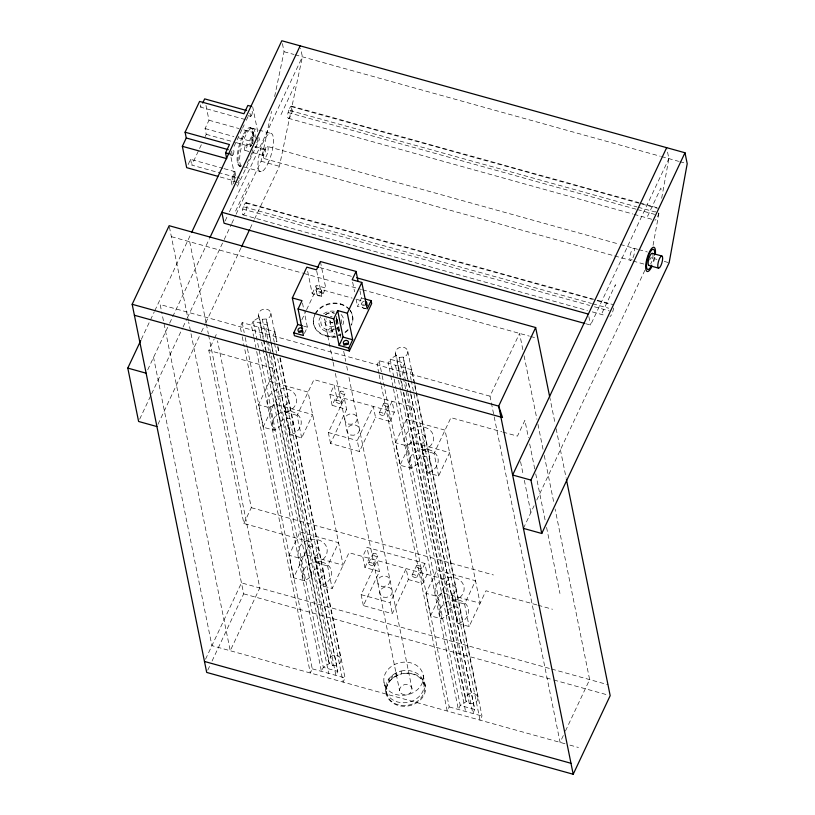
<?xml version="1.0" encoding="UTF-8"?>
<svg xmlns="http://www.w3.org/2000/svg" width="815" height="815" viewBox="0 0 815 815"><rect width="100%" height="100%" fill="white"/><g stroke="black" fill="none" stroke-linecap="round" stroke-linejoin="round"><path stroke-width="0.61" stroke-dasharray="4.08 3.06" d="M653.07 245.295L659.396 210.627M661.658 198.249L668.881 158.63L666.904 148.88M236.146 214.172L261.075 161.207L271.517 111.431M274.645 96.506L284.048 51.712L282.326 43.185M254.504 219.184L279.392 166.291L302.375 56.806L300.654 48.279M387.207 685.425L386.167 688.858A19.906 16.463 -11.4 0 0 405.075 706.289A19.906 16.463 -11.4 0 0 425.552 687.616A19.906 16.463 -11.4 0 0 403.079 673.455C396.385 674.8 389.845 678.926 387.207 685.425A19.346 16.005 -11.4 0 0 402.579 705.515A19.346 16.005 -11.4 0 0 424.666 687.809A19.346 16.005 -11.4 0 0 401.622 673.862L401.062 671.071C394.888 672.62 389.193 676.674 386.646 682.624L387.207 685.425C389.713 679.435 395.448 675.37 401.622 673.862M243.369 206.715L242.493 209.852A6.286 1.854 -74.5 0 0 243.491 214.742A6.286 1.854 -74.5 0 0 246.813 207.682A6.286 1.854 -74.5 0 0 245.814 202.792L245.223 203.271A6.286 1.854 -74.5 0 0 243.369 206.715L591.486 303.435M288.795 110.188L287.919 113.326A6.286 1.854 -74.5 0 0 288.907 118.216A6.286 1.854 -74.5 0 0 292.228 111.156A6.286 1.854 -74.5 0 0 291.24 106.256L290.639 106.745A6.286 1.854 -74.5 0 0 288.795 110.188L636.912 206.898M245.111 119.52L200.745 107.193L202.212 104.076M188.133 164.538L190.578 159.333L222.953 168.328M205.166 136.594L206.236 134.322L205.064 128.546L208.986 120.223L205.859 104.809M224.156 168.664L234.944 171.659L231.032 179.983L232.204 185.759L236.116 177.436L191.749 165.109L201.947 143.44M141.311 339.376L149.95 320.998M150.49 319.857L154.28 311.809M154.819 310.668L191.026 233.711M231.959 150.816L230.36 154.208L235.301 178.567M234.088 146.303L242.055 129.361M242.585 128.23L244.184 124.838M246.303 120.325L249.492 113.55M236.218 142.645L250.602 146.639L249.431 140.873L253.353 132.55L240.16 128.892M250.602 146.639L253.536 140.404M147.719 369.796L169.133 324.268M169.673 323.127L209.465 238.571M225.144 220.936L227.304 216.342M229.463 211.757L302.375 56.806M235.606 211.085L248.911 182.794M281.022 114.558L294.337 86.268M139.681 419.165L151.06 394.98M151.61 393.828L182.499 328.19M183.039 327.039L186.829 318.971M187.368 317.819L223.677 240.659M224.217 239.508L231.266 224.543M231.806 223.392L235.606 215.323M157.988 424.299L200.938 333.019M201.478 331.868L205.268 323.82M205.808 322.669L240.975 247.933M250.174 228.383L253.964 220.335M536.779 604.873L485.964 590.763L469.124 626.541L457.999 623.455L456.573 616.7A6.286 5.196 -11.4 0 0 459.894 609.64A6.286 5.196 -11.4 0 0 451.714 607.358A6.286 5.196 -11.4 0 0 448.393 614.418L441.669 618.911L430.544 615.824L447.384 580.046L349.003 552.713L332.163 588.491L321.039 585.404L319.612 578.65A6.286 5.196 -11.4 0 0 322.934 571.59A6.286 5.196 -11.4 0 0 314.753 569.308A6.286 5.196 -11.4 0 0 311.432 576.368L304.708 580.861L293.583 577.774L310.423 541.995L243.868 523.495L208.823 350.389L214.141 339.101M214.671 337.97L216.26 334.588M276.988 341.689L274.971 331.725L242.187 322.618L240.221 326.774L241.23 331.756M274.971 331.725L273.015 335.892L274.278 342.117M263.102 427.172L274.064 403.873L312.644 414.591L301.682 437.889L290.558 434.803L289.131 428.048A6.286 5.196 -11.4 0 0 292.453 420.988A6.286 5.196 -11.4 0 0 284.262 418.706A6.286 5.196 -11.4 0 0 280.941 425.766L274.227 430.259L263.102 427.172L258.538 404.668L275.378 368.889L208.823 350.389M312.206 293.706L316.118 285.382L325.766 288.062L321.854 296.385L312.206 293.706L307.326 269.571M301.825 319.887L306.073 310.851M306.613 309.72L316.709 288.265L316.118 285.382M304.423 333.416L307.367 327.172L304.433 312.695M243.868 523.495L251.305 507.684L217.524 340.813M301.682 437.889L297.118 415.385L313.958 379.607L412.339 406.94L395.499 442.718L400.053 465.222L411.178 468.309L417.901 463.817A6.286 5.196 -11.4 0 1 421.223 456.757A6.286 5.196 -11.4 0 1 429.403 459.028A6.286 5.196 -11.4 0 1 426.082 466.099L427.508 472.853L438.633 475.94L449.595 452.641L411.025 441.924L400.053 465.222M365.976 308.64L357.541 306.297L361.453 297.974L359.986 290.741M332.123 405.35L329.912 394.389L334.211 385.23L336.432 396.192L332.123 405.35L346.589 409.364L330.544 443.482L359.476 451.52L375.532 417.402L373.311 406.44L357.255 440.558L359.476 451.52M205.543 659.203L241.464 582.878L550.4 668.707M207.774 670.144L209.913 665.59M212.063 661.036L243.675 593.84L188.632 321.905M335.841 400.858L340.15 391.699M340.66 402.895L344.959 393.747M330.544 443.482L328.323 432.521L344.378 398.403L346.589 409.364M414.682 383.519L411.901 369.816L379.118 360.709L377.151 364.865L378.924 373.586M293.583 577.774L289.03 555.27L299.991 531.971L338.571 542.688L327.61 565.987L332.163 588.491M379.25 412.91L383.559 403.761M384.059 414.957L388.368 405.799M411.901 369.816L409.945 373.973L411.208 380.208M389.998 421.426L394.307 412.268L392.086 401.306L387.777 410.465L389.998 421.426L375.532 417.402M408.356 579.547L422.822 583.571L427.131 574.412L424.91 563.45L367.035 547.374L362.736 556.523L364.947 567.495L379.423 571.509L363.368 605.627L392.3 613.664L408.356 579.547L406.135 568.585L390.079 602.703L392.3 613.664M247.475 348.769L312.267 668.83L310.311 672.986L244.51 347.944M364.947 567.495L369.256 558.336L367.035 547.374M368.665 563.002L372.975 553.843M373.484 565.039L377.783 555.881M363.368 605.627L361.147 594.665L377.202 560.547L379.423 571.509M438.633 475.94L434.079 453.435L450.919 417.657L501.734 431.767M280.268 357.877L345.061 677.937L343.105 682.094L276.805 354.566M563.318 735.538L560.099 742.384L490.009 396.172L519.552 333.396L523.077 350.827M412.074 575.054L416.384 565.905M416.883 577.101L421.192 567.943M424.91 563.45L420.601 572.609L422.822 583.571M430.544 615.824L425.99 593.32L436.952 570.021L475.532 580.738L464.57 604.037L469.124 626.541M585.659 323.698L590.569 325.053L668.881 158.63M602.102 312.909L615.417 284.618L616.008 287.501M647.528 216.383L660.843 188.092L661.423 190.975M523.434 528.385L534.09 505.728M536.779 500.013L644.859 270.336M649.728 259.975L650.818 257.683L656.921 259.374M382.143 375.654L449.197 706.921L447.241 711.077L381.44 386.035M414.927 384.762L481.991 716.028L480.035 720.185L411.463 381.451M565.467 730.974L589.642 679.608L555.096 508.988M284.567 405.544L285.994 412.298L287.807 411.769A14.66 12.133 -11.4 0 0 295.56 395.285A14.66 12.133 -11.4 0 0 276.468 389.988A14.66 12.133 -11.4 0 0 268.716 406.461L269.663 407.755L274.227 430.259L273.269 428.965A14.66 12.133 -11.4 0 1 281.022 412.482A14.66 12.133 -11.4 0 1 300.124 417.789A14.66 12.133 -11.4 0 1 292.371 434.263L290.558 434.803L284.567 405.544A6.286 5.196 -11.4 0 0 287.889 398.484A6.286 5.196 -11.4 0 0 279.708 396.202A6.286 5.196 -11.4 0 0 276.387 403.262L269.663 407.755L258.538 404.668M421.528 443.594L422.954 450.349L424.768 449.809A14.66 12.133 -11.4 0 0 432.521 433.336A14.66 12.133 -11.4 0 0 413.429 428.028A14.66 12.133 -11.4 0 0 405.676 444.511L406.624 445.805L411.178 468.309L410.23 467.015A14.66 12.133 -11.4 0 1 417.983 450.532A14.66 12.133 -11.4 0 1 437.074 455.84A14.66 12.133 -11.4 0 1 429.322 472.313L427.508 472.853L421.528 443.594A6.286 5.196 -11.4 0 0 424.849 436.534A6.286 5.196 -11.4 0 0 416.669 434.252A6.286 5.196 -11.4 0 0 413.348 441.312L406.624 445.805L395.499 442.718M315.059 556.146L316.485 562.9L318.298 562.37A14.66 12.133 -11.4 0 0 326.051 545.887A14.66 12.133 -11.4 0 0 306.96 540.59A14.66 12.133 -11.4 0 0 299.207 557.063L300.154 558.357L304.708 580.861L303.761 579.567A14.66 12.133 -11.4 0 1 311.513 563.084A14.66 12.133 -11.4 0 1 330.605 568.391A14.66 12.133 -11.4 0 1 322.852 584.864L321.039 585.404L315.059 556.146A6.286 5.196 -11.4 0 0 318.38 549.086A6.286 5.196 -11.4 0 0 310.199 546.804A6.286 5.196 -11.4 0 0 306.878 553.864L300.154 558.357L289.03 555.27M452.019 594.196L453.446 600.95L455.259 600.421A14.66 12.133 -11.4 0 0 463.012 583.937A14.66 12.133 -11.4 0 0 443.91 578.64A14.66 12.133 -11.4 0 0 436.157 595.113L437.115 596.407L441.669 618.911L440.721 617.617A14.66 12.133 -11.4 0 1 448.474 601.134A14.66 12.133 -11.4 0 1 467.565 606.442A14.66 12.133 -11.4 0 1 459.813 622.915L457.999 623.455L452.019 594.196A6.286 5.196 -11.4 0 0 455.341 587.136A6.286 5.196 -11.4 0 0 447.15 584.854A6.286 5.196 -11.4 0 0 443.829 591.914L437.115 596.407L425.99 593.32M264.111 149.858L265.242 149.288A3.301 0.968 -74.5 0 1 264.62 153.872A3.301 0.968 -74.5 0 1 262.878 154.748A3.301 0.968 -74.5 0 1 264.111 149.858L254.973 147.321M262.298 319.266L267.076 318.94A6.286 5.196 -11.4 0 0 270.407 311.88A6.286 5.196 -11.4 0 0 262.216 309.608A6.286 5.196 -11.4 0 0 258.895 316.668L262.298 319.266L266.332 339.193M399.228 357.357L404.006 357.031A6.286 5.196 -11.4 0 0 407.327 349.971A6.286 5.196 -11.4 0 0 399.146 347.699A6.286 5.196 -11.4 0 0 395.825 354.759L399.228 357.357L403.517 378.527M332.388 665.478L337.166 665.152A6.286 5.196 -11.4 0 0 340.487 658.092A6.286 5.196 -11.4 0 0 332.306 655.82A6.286 5.196 -11.4 0 0 328.985 662.88L332.388 665.478L268.858 351.642M469.318 703.569L474.096 703.243A6.286 5.196 -11.4 0 0 477.417 696.183A6.286 5.196 -11.4 0 0 469.236 693.911A6.286 5.196 -11.4 0 0 465.915 700.971L469.318 703.569L403.771 379.77M284.048 51.712L293.828 54.432M295.04 54.768L660.303 156.246M661.525 156.582L678.65 161.339M679.873 161.686L685.986 163.377M291.76 106.184L638.654 202.558M639.877 202.904L657.043 207.672M290.945 106.5L657.45 208.324M638.135 207.244L655.291 212.012A6.286 1.854 -74.5 0 1 655.881 210.596M288.103 112.531L636.23 209.241M637.452 209.587L654.608 214.355M288.388 118.297L632.837 213.988M634.06 214.325L652.448 219.439M248.198 115.669L250.613 116.341M252.029 128.169L270.356 133.253M250.185 127.761L251.152 128.026M252.293 131.123L253.261 131.388M208.986 120.223L238.958 128.556M252.681 137.073A2.618 0.774 -74.5 0 1 252.273 141.036A2.618 0.774 -74.5 0 1 250.979 140.679A2.618 0.774 -74.5 0 1 252.681 137.073L257.499 138.418M242.636 135.973L243.593 136.237M205.064 128.546L233.844 136.543M238.642 137.878L249.431 140.873M267.422 146.425A6.286 1.854 -74.5 0 1 266.444 155.94A6.286 1.854 -74.5 0 1 263.357 155.074A6.286 1.854 -74.5 0 1 267.422 146.425L619.217 244.164M620.449 244.51L637.595 249.268M638.817 249.614L647.365 251.988M246.701 144.021A3.301 0.968 -74.5 0 1 246.181 149.023A3.301 0.968 -74.5 0 1 244.561 148.564A3.301 0.968 -74.5 0 1 246.701 144.021L251.336 145.304M254.963 146.435L265.242 149.288M664.256 261.411L669.135 262.766M206.236 134.322L235.015 142.309M244.938 150.378L251.04 152.079M252.263 152.415L263.255 155.471M264.06 158.538L613.4 255.594M614.622 255.93L630.566 260.362M633 261.045L644.003 264.091M261.075 161.207L279.392 166.291M229.789 154.779L232.204 155.451M237.41 162.745L238.377 163.01M244.021 166.953L261.126 171.71M239.518 166.107L240.486 166.372A19.906 5.858 -74.5 0 1 239.732 147.291A19.906 5.858 -74.5 0 1 250.093 128.047A19.906 5.858 -74.5 0 1 252.65 143.776M234.272 176.183A2.618 0.774 -74.5 0 1 233.864 180.156A2.618 0.774 -74.5 0 1 232.581 179.789A2.618 0.774 -74.5 0 1 234.272 176.183L239.101 177.527M220.244 176.987L231.032 179.983M232.876 181.236L236.493 182.234M246.334 202.711L612.839 304.535M245.519 203.027L592.413 299.411M597.314 300.766L610.802 304.515M592.709 303.771L608.642 308.202M242.687 209.058L589.581 305.431M594.481 306.797L609.192 310.882M242.972 214.824L587.411 310.515M592.311 311.88L605.8 315.629M319.918 267.585L351.795 276.438M171.374 236.666L302.508 273.096M303.74 273.433L361.371 289.447M362.594 289.794L529.322 336.116M530.545 336.452L535.435 337.807M361.453 297.974L363.867 298.647M316.709 288.265L352.131 298.107M357.021 299.472L363.133 301.163M303.751 326.163L307.367 327.172M490.009 396.172L160.158 304.535L161.421 310.76M502.937 432.103L517.454 436.137L524.901 420.326L528.426 437.767M329.912 394.389L394.307 412.268M269.51 381.369L308.09 392.086L343.135 565.192L304.555 554.475M406.461 419.419L445.041 430.137L480.086 603.243L441.506 592.525M285.994 412.298L297.118 415.385M422.954 450.349L434.079 453.435M328.323 432.521L357.255 440.558M251.305 507.684L493.401 574.952M537.982 605.209L552.499 609.243M316.485 562.9L327.61 565.987M453.446 600.95L464.57 604.037M361.147 594.665L390.079 602.703M551.623 669.044L607.97 684.702M243.675 593.84L552.57 679.659M553.803 679.995L607.735 694.981M312.267 668.83L345.061 677.937M449.197 706.921L481.991 716.028M564.989 743.738L211.92 645.653L153.556 357.378M569.868 745.104L578.426 747.477M335.688 320.652L336.962 323.107L338.622 331.298A3.301 2.73 -11.4 0 1 338.408 332M338.622 331.298L337.349 328.842L336.167 322.995M588.837 316.526L590.569 325.053M549.605 396.416L555.137 423.729M556.136 428.69L566.201 478.385M524.086 355.809L536.953 419.328M537.961 424.309L542.994 449.218M544.257 455.442L553.843 502.763M529.689 443.992L534.732 468.9M535.74 473.882L545.072 519.96M546.58 527.427L559.946 593.432M520.571 461.677L523.332 475.339M524.34 480.3L530.871 512.574M407.765 351.255L477.855 697.467M408.417 381.929L403.221 357.265L407.51 378.435M408.672 383.182L410.689 393.146M410.933 394.389L474.717 709.468L472.832 713.482L408.04 393.421M408.519 383.417L409.782 389.641M410.791 394.623L474.717 709.468L460.251 705.444L396.467 390.365M405.513 380.972L402.742 367.27L404.637 363.256L390.161 359.232L388.276 363.256L390.548 374.462M405.768 382.215L407.785 392.178M400.522 376.489L396.243 355.32L390.161 359.232L393.951 377.916M401.53 381.471L402.793 387.696M403.802 392.677L466.323 701.532L460.251 705.444L458.366 709.468L393.064 386.911M413.348 441.312L417.901 463.817M443.829 591.914L448.393 614.418M395.397 353.466L400.185 377.131M400.43 378.374L465.477 699.678M395.509 365.263L398.28 378.965M398.535 380.208L400.552 390.171M400.807 391.414L465.599 711.475M394.195 379.158L396.212 389.122M390.793 375.705L392.81 385.668M379.118 360.709L381.889 374.401M379.169 374.829L381.186 384.792M363.959 301.336A2.618 2.17 -11.4 0 0 361.738 303.934L362.329 306.827M352.651 282.163L354.606 291.821M356.074 299.054L357.541 306.297M352.62 316.128L352.742 316.699M423.168 675.227A19.906 16.463 -11.4 0 1 396.141 694.533A19.906 16.463 -11.4 0 1 391.424 666.405A19.906 16.463 -11.4 0 1 423.168 675.227L425.389 686.189M423.719 682.247L424.289 685.038M340.476 303.812L340.589 304.382M340.935 337.634L336.677 316.587A6.286 5.196 -11.4 0 1 336.279 319.307M343.706 351.316L345.723 361.279M346.732 366.251L347.985 372.475M348.993 377.457L411.983 688.573A6.286 5.196 -11.4 0 1 403.445 694.665A6.286 5.196 -11.4 0 1 401.958 685.782A6.286 5.196 -11.4 0 1 411.983 688.573M336.401 319.623L336.962 322.383M320.397 261.523L325.766 288.062M329.902 320.774L332.123 331.736A3.301 2.73 -11.4 0 0 334.965 333.916M321.568 290.425A2.618 2.17 -11.4 0 1 318.013 292.962A2.618 2.17 -11.4 0 1 317.392 289.264A2.618 2.17 -11.4 0 1 321.568 290.425L322.149 293.308A2.618 2.17 -11.4 0 1 318.594 295.845A2.618 2.17 -11.4 0 1 317.972 292.147A2.618 2.17 -11.4 0 1 322.149 293.308M316.719 271.049L321.854 296.385M396.528 672.66L397.099 675.452M332.846 360.994L324.299 318.797A6.286 5.196 -11.4 0 0 332.917 322.363M333.101 362.237L334.354 368.462M335.362 373.443L399.605 690.774M395.703 673.119L396.263 675.91M325.593 335.434L325.715 336.004M316.414 291.342L316.994 294.225M392.412 675.177L392.983 677.968M391.475 676.032L392.035 678.824M389.01 678.559L389.58 681.35M388.511 679.323L389.081 682.114M313.449 323.117L313.561 323.698M386.025 690.988L386.595 693.779M383.987 682.216L386.208 693.188M302.477 303.048L304.189 311.493M252.681 106.775L257.866 132.356M258.844 137.226L259.343 139.66L237.022 187.093L236.533 184.659M253.353 132.55L254.525 138.326M277.997 346.67L279.26 352.895M270.835 313.164L276.631 341.811M277.64 346.793L278.903 353.017M279.912 357.999L340.925 659.376M274.533 343.36L276.55 353.323M273.351 354.036L266.291 319.174L337.787 671.377L335.902 675.391L265.812 329.179L267.707 325.165L253.241 321.141L251.346 325.165L253.618 336.371M273.606 355.289L337.787 671.377L323.321 667.353L253.241 321.141L259.313 317.229L329.392 663.441L323.321 667.353L321.436 671.377L256.134 348.82M234.944 171.659L236.116 177.436M266.587 340.436L268.604 350.399M276.387 403.262L280.941 425.766M306.878 553.864L311.432 576.368M258.467 315.374L263.255 339.04M263.51 340.283L265.517 350.246M265.772 351.489L328.547 661.586M258.579 327.172L261.35 340.874M261.605 342.117L328.669 673.384M253.862 337.614L255.879 347.577M200.276 104.891L200.745 107.193M242.187 322.618L244.205 332.581M245.213 337.563L247.23 347.526M242.238 336.738L244.256 346.701M190.578 159.333L191.749 165.109M189.701 241.749L206.083 322.699M206.338 323.952L208.355 333.916M208.609 335.159L259.781 587.961L230.248 650.747L161.665 312.002M169.398 226.916L188.377 320.662M654.17 257.591A10.473 3.087 -74.5 0 1 652.713 262.817M652.917 254.402A6.286 1.854 -74.5 0 1 650.635 264.029M341.128 314.509A12.571 10.401 -11.4 0 1 342.84 324.767M332.989 331.807A12.571 10.401 -11.4 0 1 320.784 327.885A12.571 10.401 -11.4 0 1 320.692 316.648M323.596 313.775A12.571 10.401 -11.4 0 1 334.945 311.32M341.577 319.714A10.473 8.659 -11.4 0 1 340.914 324.227M338.999 326.917A10.473 8.659 -11.4 0 1 335.322 329.331M334.476 329.647A10.473 8.659 -11.4 0 1 323.647 327.956A10.473 8.659 -11.4 0 1 321.619 318.869M325.613 314.58A10.473 8.659 -11.4 0 1 334.333 313.031M336.198 318.033A6.286 5.196 -11.4 0 1 336.249 324.39M333.702 326.214A6.286 5.196 -11.4 0 1 326.336 325.073A6.286 5.196 -11.4 0 1 326.285 318.706M330.411 316.424A6.286 5.196 -11.4 0 1 332.041 316.312M337.257 328.109A6.286 5.196 -11.4 0 1 338.47 335.362M335.923 337.176A6.286 5.196 -11.4 0 1 327.304 333.62A6.286 5.196 -11.4 0 1 334.262 327.273M654.883 257.234A12.571 3.698 -74.5 0 1 653.141 263.5M241.342 166.148A19.906 5.858 -74.5 0 1 245.264 136.278A19.906 5.858 -74.5 0 1 255.126 137.134M252.864 149.675A19.906 5.858 -74.5 0 1 252.253 151.651M251.845 152.863A19.906 5.858 -74.5 0 1 250.521 156.368L248.565 160.463A19.906 5.858 -74.5 0 1 246.548 163.672M325.511 314.855A6.286 5.196 -11.4 0 1 334.252 313.286M401.062 671.071A19.346 16.005 -11.4 0 1 424.095 685.018A19.346 16.005 -11.4 0 1 402.019 702.724A19.346 16.005 -11.4 0 1 386.646 682.624M613.542 307.999A6.286 1.854 -74.5 0 1 609.997 316.566M658.734 212.98A6.286 1.854 -74.5 0 1 654.893 220.121M349.401 309.303A19.906 16.463 -11.4 0 1 351.357 324.716M347.995 329.515A19.906 16.463 -11.4 0 1 345.183 331.939M340.731 334.405A19.906 16.463 -11.4 0 1 338.785 335.108M334.731 336.014A19.906 16.463 -11.4 0 1 314.712 314.529L314.824 315.11A19.906 16.463 -11.4 0 0 335.872 336.432M315.232 313.51A19.906 16.463 -11.4 0 1 348.637 308.478M350.206 310.749A19.906 16.463 -11.4 0 1 351.479 325.287M348.117 330.095A19.906 16.463 -11.4 0 1 342.015 334.456M340.853 334.975A19.906 16.463 -11.4 0 1 338.908 335.688M315.354 314.091A19.906 16.463 -11.4 0 1 348.759 309.048M365.915 308.304A2.618 2.17 -11.4 0 1 362.502 307.357A2.618 2.17 -11.4 0 1 363.887 304.413M336.167 318.94A3.301 2.73 -11.4 0 1 336.188 321.039M332.744 322.944A3.301 2.73 -11.4 0 1 329.902 320.061M364.672 305.615A2.618 2.17 -11.4 0 1 361.738 303.934M336.3 321.12A3.301 2.73 -11.4 0 1 336.962 323.107M332.123 331.736A3.301 2.73 -11.4 0 1 334.099 328.71M241.159 165.863A19.906 5.858 -74.5 0 1 238.153 149.695A19.906 5.858 -74.5 0 1 249.013 127.812A19.906 5.858 -74.5 0 1 251.264 145.498M257.774 138.856A2.618 0.774 -74.5 0 1 256.827 142.87M239.416 178.414A2.618 0.774 -74.5 0 1 239.386 178.964M239.141 180.258A2.618 0.774 -74.5 0 1 238.428 181.979M238.163 182.336A2.618 0.774 -74.5 0 1 237.522 182.428M250.409 146.058A3.301 0.968 -74.5 0 1 251.54 145.488M268.838 161.452L266.892 165.557A19.906 5.858 -74.5 0 1 258.294 159.75A19.906 5.858 -74.5 0 1 270.875 133.263A19.906 5.858 -74.5 0 1 268.838 161.452M632.949 257.764A6.286 1.854 -74.5 0 0 633.927 248.249A6.286 1.854 -74.5 0 0 629.863 256.898A6.286 1.854 -74.5 0 0 632.949 257.764M350.878 435.027A6.286 5.196 -11.4 0 0 359.415 428.924A6.286 5.196 -11.4 0 0 349.39 426.143A6.286 5.196 -11.4 0 0 350.878 435.027M379.709 414.071A2.618 1.253 25.2 0 0 383.885 415.232A2.618 1.253 25.2 0 0 381.359 412.492A2.618 1.253 25.2 0 0 379.709 414.071M336.31 402.019A2.618 1.253 25.2 0 0 340.487 403.18A2.618 1.253 25.2 0 0 337.96 400.43A2.618 1.253 25.2 0 0 336.31 402.019M348.657 424.055A6.286 5.196 -11.4 0 0 357.194 417.963A6.286 5.196 -11.4 0 0 347.17 415.181A6.286 5.196 -11.4 0 0 348.657 424.055M384.018 404.923A2.618 1.253 25.2 0 0 388.195 406.084A2.618 1.253 25.2 0 0 385.668 403.333A2.618 1.253 25.2 0 0 384.018 404.923M340.619 392.861A2.618 1.253 25.2 0 0 344.796 394.022A2.618 1.253 25.2 0 0 342.269 391.281A2.618 1.253 25.2 0 0 340.619 392.861M383.702 597.161A6.286 5.196 -11.4 0 0 392.239 591.069A6.286 5.196 -11.4 0 0 382.215 588.287A6.286 5.196 -11.4 0 0 383.702 597.161M412.533 576.215A2.618 1.253 25.2 0 0 416.71 577.377A2.618 1.253 25.2 0 0 414.183 574.636A2.618 1.253 25.2 0 0 412.533 576.215M369.134 564.163A2.618 1.253 25.2 0 0 373.311 565.315A2.618 1.253 25.2 0 0 370.784 562.574A2.618 1.253 25.2 0 0 369.134 564.163M381.481 586.199A6.286 5.196 -11.4 0 0 390.018 580.107A6.286 5.196 -11.4 0 0 379.994 577.315A6.286 5.196 -11.4 0 0 381.481 586.199M416.842 567.067A2.618 1.253 25.2 0 0 421.019 568.228A2.618 1.253 25.2 0 0 418.492 565.478A2.618 1.253 25.2 0 0 416.842 567.067M373.443 555.005A2.618 1.253 25.2 0 0 377.62 556.166A2.618 1.253 25.2 0 0 375.094 553.426A2.618 1.253 25.2 0 0 373.443 555.005M233.202 154.371A2.618 0.774 -74.5 0 0 233.61 150.408A2.618 0.774 -74.5 0 0 231.908 154.004A2.618 0.774 -74.5 0 0 233.202 154.371M251.601 115.261A2.618 0.774 -74.5 0 0 252.008 111.298A2.618 0.774 -74.5 0 0 250.317 114.895A2.618 0.774 -74.5 0 0 251.601 115.261"/><path stroke-width="1.22" d="M217.839 176.315L186.666 167.656L182.346 146.313L186.258 137.99L185.087 132.213L199.583 101.427L243.95 113.754L247.862 105.43L251.478 106.439M202.701 103.036L204.667 98.88L246.629 110.534M566.445 479.628L610.18 695.664L573.2 774.25L206.694 672.426L132.173 304.29L169.153 225.704L318.696 267.249M182.346 146.313L226.713 158.63L225.541 152.863L229.453 144.54L185.087 132.213M156.928 426.561L138.601 421.467L127.792 368.095L140.771 340.527M191.576 232.56L281.827 40.75L684.987 152.762L687.208 163.723L669.135 262.766L541.751 533.479L523.434 528.385M210.005 237.42L300.154 45.844M241.525 246.782L249.635 229.535M365.069 298.983L371.1 300.654L371.681 303.537L349.36 350.97L294.388 335.699L293.808 332.815L297.72 324.492L292.341 297.954L306.837 267.157L316.475 269.836L320.397 261.523L356.084 271.436L358.03 281.083M293.808 332.815L303.445 335.495L298.076 308.946L301.988 300.633L292.341 297.954M348.779 348.087L339.132 345.407L333.763 318.869L337.675 310.546L347.322 313.225L352.691 339.763L348.779 348.087L349.36 350.97M356.084 271.436L352.162 279.759L361.809 282.438L367.178 308.977L371.1 300.654M347.322 313.225L361.809 282.438M339.132 345.407L343.054 337.084L337.675 310.546M356.695 277.803L535.659 327.528L498.678 406.115L573.2 774.25M666.66 147.668L512.625 475.013L530.952 480.096L541.751 533.479M530.952 480.096L684.987 152.762M652.255 253.343L661.902 256.022A6.286 1.854 -74.5 0 1 660.914 265.537A6.286 1.854 -74.5 0 1 657.827 264.671A6.286 1.854 -74.5 0 1 661.902 256.022M648.883 265.456L658.53 268.135M186.258 137.99L228.231 149.644M225.541 152.863L229.158 153.872M588.349 314.091L221.843 212.267L224.064 223.229L584.437 323.351M298.076 308.946L333.763 318.869M297.72 324.492L302.538 325.837M343.054 337.084L352.691 339.763M132.173 304.29L498.678 406.115L502.539 417.535L134.393 315.252M127.792 368.095L146.119 373.189M204.484 661.464L570.989 763.288M535.659 327.528L549.605 396.416M651.735 265.17A10.473 3.087 -74.5 0 1 646.509 266.587A10.473 3.087 -74.5 0 1 650.808 251.132A10.473 3.087 -74.5 0 1 654.547 255.075M649.402 265.374A6.286 1.854 -74.5 0 1 648.791 258.895A6.286 1.854 -74.5 0 1 652.662 253.679M651.969 266.322A12.571 3.698 -74.5 0 1 645.704 268.033A12.571 3.698 -74.5 0 1 650.859 249.472A12.571 3.698 -74.5 0 1 655.341 254.209M343.92 345.366A2.618 2.17 -11.4 0 1 348.555 344.001M365.222 304.178A2.618 2.17 -11.4 0 1 367.3 305.36M298.759 332.204A2.618 2.17 -11.4 0 1 302.742 331.043M365.293 301.397A2.618 2.17 -11.4 0 1 365.915 305.095M302.66 331.175A2.618 2.17 -11.4 0 1 298.84 331.715A2.618 2.17 -11.4 0 1 298.81 328.506A2.618 2.17 -11.4 0 1 302.64 328.527M344.939 344.663A2.618 2.17 -11.4 0 0 348.494 342.127A2.618 2.17 -11.4 0 0 344.317 340.965A2.618 2.17 -11.4 0 0 344.939 344.663"/></g></svg>
